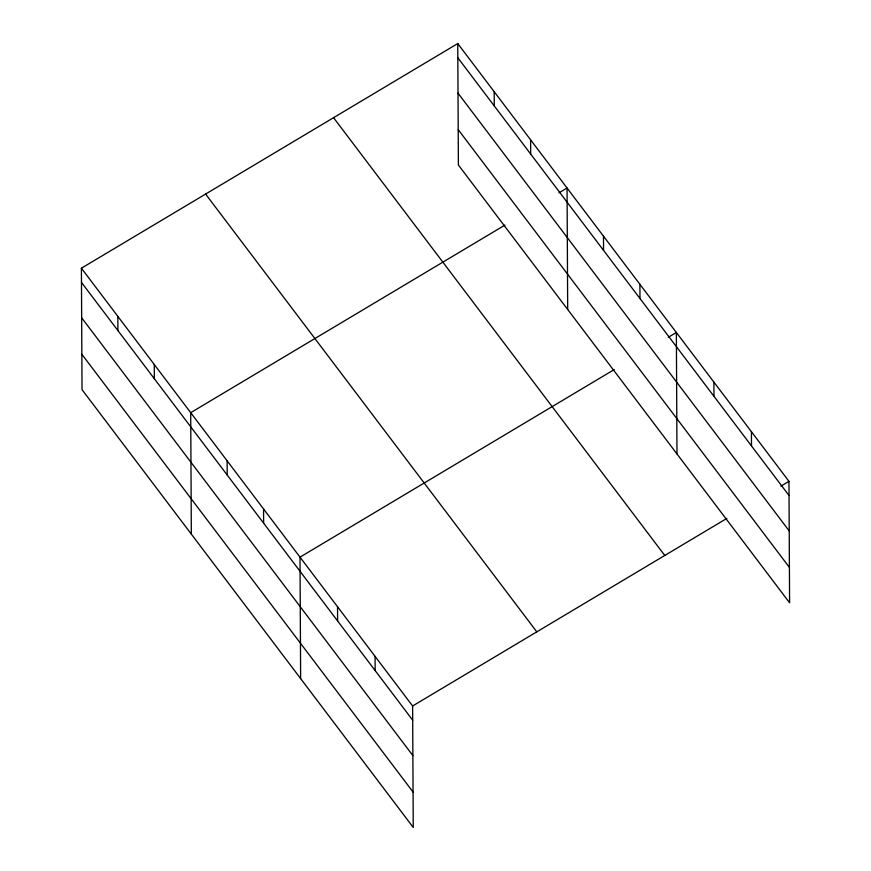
<?xml version="1.0" encoding="UTF-8"?>
<svg xmlns="http://www.w3.org/2000/svg" width="871" height="871" viewBox="0 0 871 871"><rect width="100%" height="100%" fill="white"/><g stroke="black" fill="none" stroke-linecap="round" stroke-linejoin="round"><path stroke-width="1.31" d="M81.406 268.203L412.614 705.989L413.246 827.45L82.037 389.664L81.406 268.203L457.754 43.55L788.963 481.336L789.594 602.797L458.386 165.011L457.754 43.55M504.951 225.088L190.705 412.68L191.337 534.13M558.997 192.829L567.054 188.016L567.685 309.477M614.251 369.554L300.005 557.146L300.637 678.607M668.297 337.295L676.353 332.493L676.985 453.943M412.614 705.989L726.86 518.408M780.906 486.138L788.963 481.336M457.83 57.758L789.039 495.545M458.015 93.153L789.224 530.94M458.2 129.616L789.409 567.402M333.56 117.683L664.769 555.469M205.6 194.07L536.808 631.856M81.482 282.422L412.691 720.197M81.667 317.806L412.876 755.593M81.852 354.268L413.061 792.055M751.423 431.722L751.499 445.93M713.882 382.108L713.959 396.316M639.913 284.327L639.989 298.546M603.483 236.172L603.559 250.38M530.613 139.861L530.689 154.069M494.184 91.705L494.26 105.914M375.074 656.375L375.151 670.583M337.534 606.76L337.61 620.969M263.565 508.991L263.641 523.199M227.135 460.835L227.211 475.043M154.276 364.524L154.341 378.733M117.835 316.369L117.912 330.577"/></g></svg>
